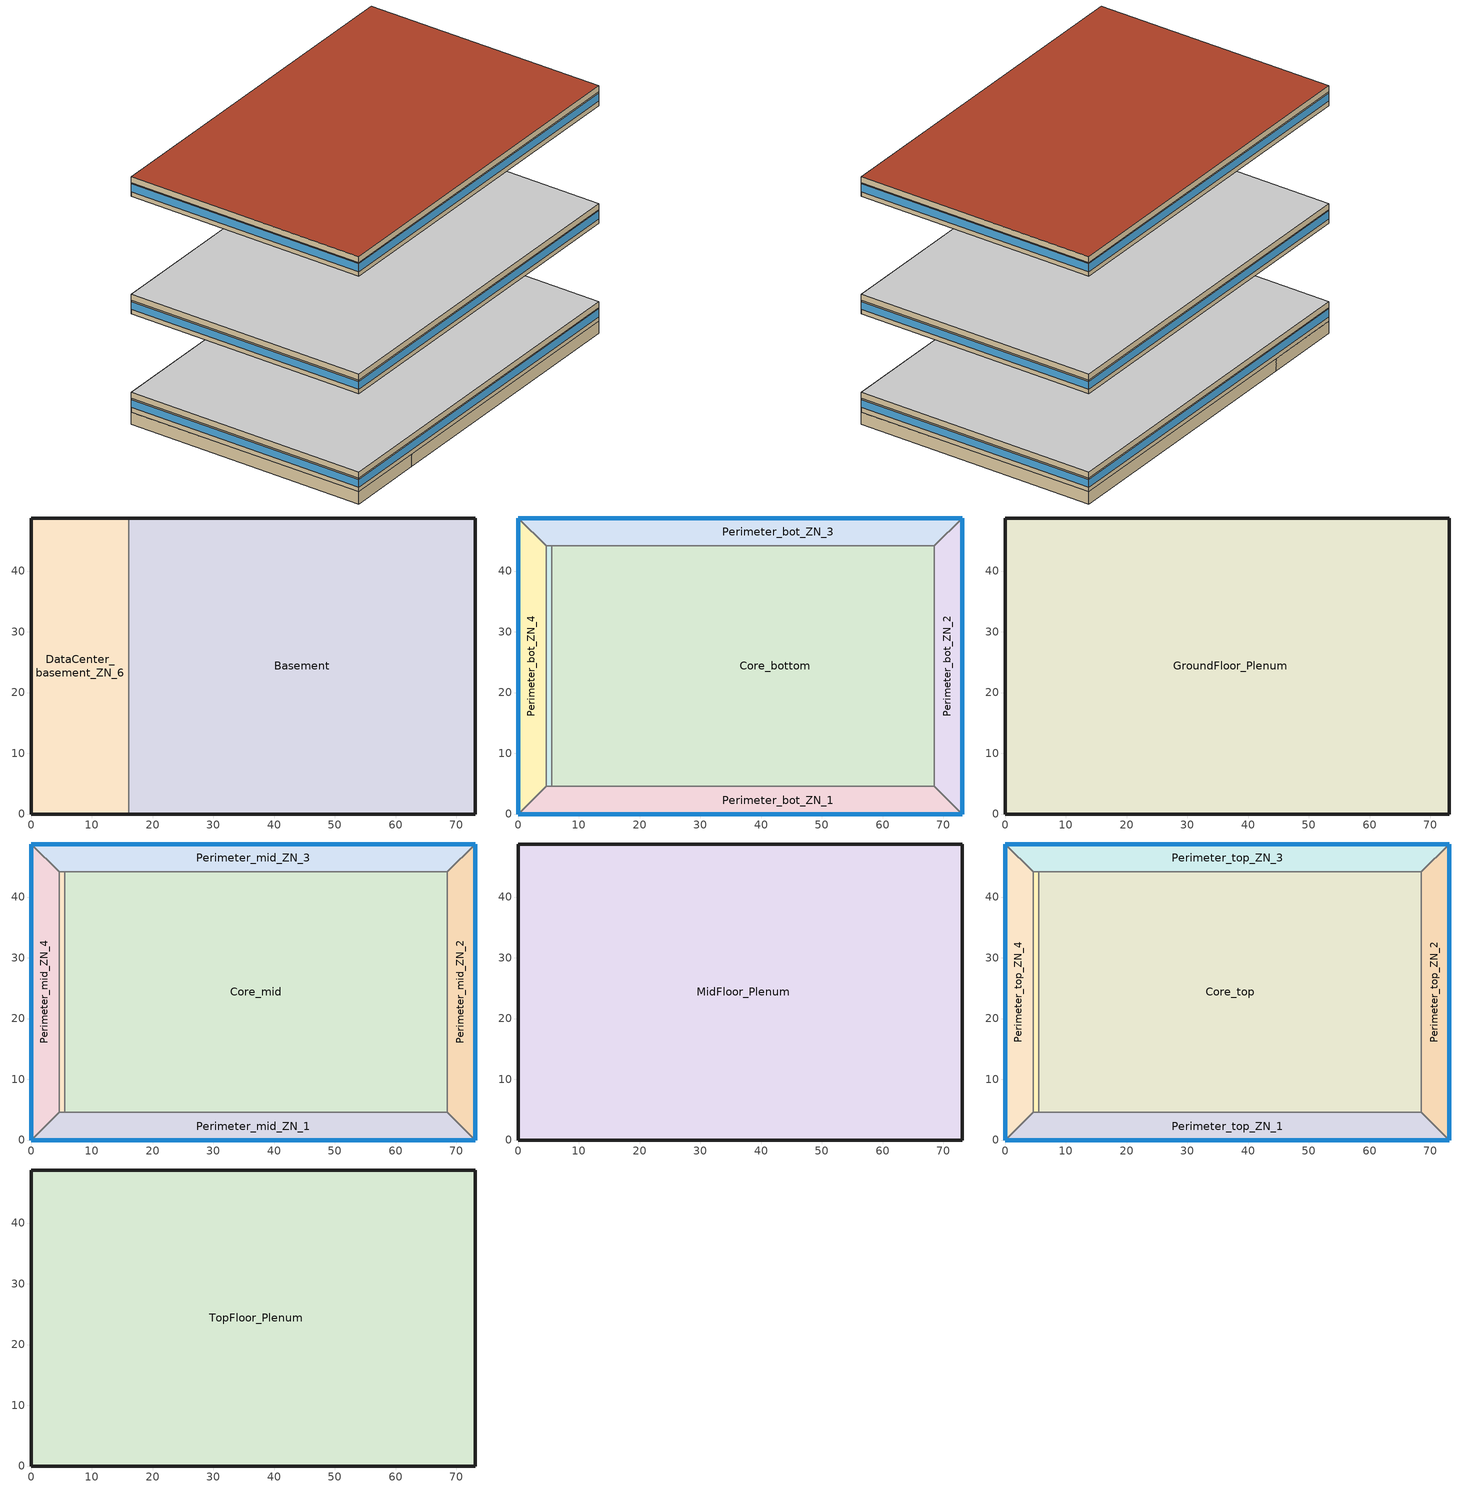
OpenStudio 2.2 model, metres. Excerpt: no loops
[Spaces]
Basement
 floor ground: 73.11,48.74 73.11,0 16.08,0 16.08,48.74 z-2.44
 wall ground: 16.08,0 73.11,0 73.11,48.74 16.08,48.74 z-2.44:0
 wall to DataCenter_basement_ZN_6: 16.08,48.74 16.08,0 z-2.44:0
DataCenter_basement_ZN_6
 floor ground: 16.08,48.74 16.08,0 0,0 0,48.74 z-2.44
 wall ground: 16.08,48.74 0,48.74 0,0 16.08,0 z-2.44:0
Core_bottom
 floor to DataCenter_basement_ZN_6: 16.08,44.16 16.08,4.57 5.49,4.57 5.49,44.16 z0
 floor to Basement: 68.53,44.16 68.53,4.57 16.08,4.57 16.08,44.16 z0
 wall to Perimeter_bot_ZN_1: 5.49,4.57 68.53,4.57 z0:2.74
 wall to DataCenter_bot_ZN_6: 5.49,44.16 5.49,4.57 z0:2.74
 wall to Perimeter_bot_ZN_2: 68.53,4.57 68.53,44.16 z0:2.74
 wall to Perimeter_bot_ZN_3: 68.53,44.16 5.49,44.16 z0:2.74
Perimeter_bot_ZN_3
 floor to Basement: 73.11,48.74 68.53,44.16 16.08,44.16 16.08,48.74 z0
 floor to DataCenter_basement_ZN_6: 16.08,48.74 16.08,44.16 4.57,44.16 0,48.74 z0
 wall outside: 73.11,48.74 0,48.74 z0:2.74
 wall to Perimeter_bot_ZN_4: 0,48.74 4.57,44.16 z0:2.74
 wall to Perimeter_bot_ZN_2: 68.53,44.16 73.11,48.74 z0:2.74
 wall to DataCenter_bot_ZN_6: 4.57,44.16 5.49,44.16 z0:2.74
 window: 73.11,48.74 0,48.74 z0.91:2.5
Perimeter_bot_ZN_1
 floor to DataCenter_basement_ZN_6: 16.08,4.57 16.08,0 0,0 4.57,4.57 z0
 floor to Basement: 68.53,4.57 73.11,0 16.08,0 16.08,4.57 z0
 wall outside: 0,0 73.11,0 z0:2.74
 wall to Perimeter_bot_ZN_4: 4.57,4.57 0,0 z0:2.74
 wall to DataCenter_bot_ZN_6: 5.49,4.57 4.57,4.57 z0:2.74
 wall to Perimeter_bot_ZN_2: 73.11,0 68.53,4.57 z0:2.74
 window: 0,0 73.11,0 z0.91:2.5
Perimeter_bot_ZN_2
 floor to Basement: 73.11,48.74 73.11,0 68.53,4.57 68.53,44.16 z0
 wall outside: 73.11,0 73.11,48.74 z0:2.74
 window: 73.11,0 73.11,48.74 z0.91:2.5
Perimeter_bot_ZN_4
 floor to DataCenter_basement_ZN_6: 0,48.74 4.57,44.16 4.57,4.57 0,0 z0
 wall outside: 0,48.74 0,0 z0:2.74
 wall to DataCenter_bot_ZN_6: 4.57,4.57 4.57,44.16 z0:2.74
 window: 0,48.74 0,0 z0.91:2.5
DataCenter_bot_ZN_6
 floor to DataCenter_basement_ZN_6: 5.49,44.16 5.49,4.57 4.57,4.57 4.57,44.16 z0
GroundFloor_Plenum
 floor to Perimeter_bot_ZN_4: 0,48.74 4.57,44.16 4.57,4.57 0,0 z2.74
 floor to Perimeter_bot_ZN_2: 73.11,48.74 73.11,0 68.53,4.57 68.53,44.16 z2.74
 floor to Perimeter_bot_ZN_1: 68.53,4.57 73.11,0 0,0 4.57,4.57 z2.74
 floor to Perimeter_bot_ZN_3: 73.11,48.74 68.53,44.16 4.57,44.16 0,48.74 z2.74
 floor to Core_bottom: 68.53,44.16 68.53,4.57 5.49,4.57 5.49,44.16 z2.74
 floor to DataCenter_bot_ZN_6: 5.49,44.16 5.49,4.57 4.57,4.57 4.57,44.16 z2.74
 wall outside: 73.11,0 73.11,48.74 0,48.74 0,0 73.11,0 z2.74:3.96
 ceiling adiabatic (Typical Interior Wall): 73.11,0 73.11,48.74 0,48.74 0,0 z3.96
Perimeter_mid_ZN_2
 floor adiabatic (Typical Interior Wall): 73.11,48.74 73.11,0 68.53,4.57 68.53,44.16 z19.82
 wall outside: 73.11,0 73.11,48.74 z19.82:22.56
 wall to Perimeter_mid_ZN_3: 73.11,48.74 68.53,44.16 z19.82:22.56
 wall to Perimeter_mid_ZN_1: 68.53,4.57 73.11,0 z19.82:22.56
 wall to Core_mid: 68.53,44.16 68.53,4.57 z19.82:22.56
 window: 73.11,0 73.11,48.74 z20.73:22.32
Perimeter_mid_ZN_1
 floor adiabatic (Typical Interior Wall): 68.53,4.57 73.11,0 0,0 4.57,4.57 z19.82
 wall outside: 0,0 73.11,0 z19.82:22.56
 wall to Perimeter_mid_ZN_4: 4.57,4.57 0,0 z19.82:22.56
 wall to DataCenter_mid_ZN_6: 5.49,4.57 4.57,4.57 z19.82:22.56
 wall to Core_mid: 68.53,4.57 5.49,4.57 z19.82:22.56
 window: 0,0 73.11,0 z20.73:22.32
DataCenter_mid_ZN_6
 floor adiabatic (Typical Interior Wall): 5.49,44.16 5.49,4.57 4.57,4.57 4.57,44.16 z19.82
 wall to Perimeter_mid_ZN_4: 4.57,44.16 4.57,4.57 z19.82:22.56
 wall to Core_mid: 5.49,4.57 5.49,44.16 z19.82:22.56
 wall to Perimeter_mid_ZN_3: 5.49,44.16 4.57,44.16 z19.82:22.56
Core_mid
 floor adiabatic (Typical Interior Wall): 68.53,44.16 68.53,4.57 5.49,4.57 5.49,44.16 z19.82
 wall to Perimeter_mid_ZN_3: 68.53,44.16 5.49,44.16 z19.82:22.56
Perimeter_mid_ZN_3
 floor adiabatic (Typical Interior Wall): 73.11,48.74 68.53,44.16 4.57,44.16 0,48.74 z19.82
 wall outside: 73.11,48.74 0,48.74 z19.82:22.56
 wall to Perimeter_mid_ZN_4: 0,48.74 4.57,44.16 z19.82:22.56
 window: 73.11,48.74 0,48.74 z20.73:22.32
Perimeter_mid_ZN_4
 floor adiabatic (Typical Interior Wall): 0,48.74 4.57,44.16 4.57,4.57 0,0 z19.82
 wall outside: 0,48.74 0,0 z19.82:22.56
 window: 0,48.74 0,0 z20.73:22.32
MidFloor_Plenum
 floor to Perimeter_mid_ZN_1: 68.53,4.57 73.11,0 0,0 4.57,4.57 z22.56
 floor to DataCenter_mid_ZN_6: 5.49,44.16 5.49,4.57 4.57,4.57 4.57,44.16 z22.56
 floor to Perimeter_mid_ZN_2: 73.11,48.74 73.11,0 68.53,4.57 68.53,44.16 z22.56
 floor to Perimeter_mid_ZN_4: 0,48.74 4.57,44.16 4.57,4.57 0,0 z22.56
 floor to Core_mid: 68.53,44.16 68.53,4.57 5.49,4.57 5.49,44.16 z22.56
 floor to Perimeter_mid_ZN_3: 73.11,48.74 68.53,44.16 4.57,44.16 0,48.74 z22.56
 wall outside: 73.11,48.74 0,48.74 0,0 73.11,0 73.11,48.74 z22.56:23.78
 ceiling adiabatic (Typical Interior Wall): 73.11,0 73.11,48.74 0,48.74 0,0 z23.78
DataCenter_top_ZN_6
 floor adiabatic (Typical Interior Wall): 5.49,44.16 5.49,4.57 4.57,4.57 4.57,44.16 z43.6
 wall to Perimeter_top_ZN_4: 4.57,44.16 4.57,4.57 z43.6:46.34
 wall to Core_top: 5.49,4.57 5.49,44.16 z43.6:46.34
 wall to Perimeter_top_ZN_3: 5.49,44.16 4.57,44.16 z43.6:46.34
 wall to Perimeter_top_ZN_1: 4.57,4.57 5.49,4.57 z43.6:46.34
Perimeter_top_ZN_3
 floor adiabatic (Typical Interior Wall): 73.11,48.74 68.53,44.16 4.57,44.16 0,48.74 z43.6
 wall outside: 73.11,48.74 0,48.74 z43.6:46.34
 wall to Core_top: 5.49,44.16 68.53,44.16 z43.6:46.34
 wall to Perimeter_top_ZN_2: 68.53,44.16 73.11,48.74 z43.6:46.34
 wall to Perimeter_top_ZN_4: 0,48.74 4.57,44.16 z43.6:46.34
 window: 73.11,48.74 0,48.74 z44.51:46.1
Core_top
 floor adiabatic (Typical Interior Wall): 68.53,44.16 68.53,4.57 5.49,4.57 5.49,44.16 z43.6
 wall to Perimeter_top_ZN_1: 5.49,4.57 68.53,4.57 z43.6:46.34
 wall to Perimeter_top_ZN_2: 68.53,4.57 68.53,44.16 z43.6:46.34
Perimeter_top_ZN_2
 floor adiabatic (Typical Interior Wall): 73.11,48.74 73.11,0 68.53,4.57 68.53,44.16 z43.6
 wall outside: 73.11,0 73.11,48.74 z43.6:46.34
 wall to Perimeter_top_ZN_1: 68.53,4.57 73.11,0 z43.6:46.34
 window: 73.11,0 73.11,48.74 z44.51:46.1
Perimeter_top_ZN_1
 floor adiabatic (Typical Interior Wall): 68.53,4.57 73.11,0 0,0 4.57,4.57 z43.6
 wall outside: 0,0 73.11,0 z43.6:46.34
 wall to Perimeter_top_ZN_4: 4.57,4.57 0,0 z43.6:46.34
 window: 0,0 73.11,0 z44.51:46.1
Perimeter_top_ZN_4
 floor adiabatic (Typical Interior Wall): 0,48.74 4.57,44.16 4.57,4.57 0,0 z43.6
 wall outside: 0,48.74 0,0 z43.6:46.34
 window: 0,48.74 0,0 z44.51:46.1
TopFloor_Plenum
 floor to Perimeter_top_ZN_3: 73.11,48.74 68.53,44.16 4.57,44.16 0,48.74 z46.34
 floor to Perimeter_top_ZN_2: 73.11,48.74 73.11,0 68.53,4.57 68.53,44.16 z46.34
 floor to Perimeter_top_ZN_1: 68.53,4.57 73.11,0 0,0 4.57,4.57 z46.34
 floor to Perimeter_top_ZN_4: 0,48.74 4.57,44.16 4.57,4.57 0,0 z46.34
 floor to DataCenter_top_ZN_6: 5.49,44.16 5.49,4.57 4.57,4.57 4.57,44.16 z46.34
 floor to Core_top: 68.53,44.16 68.53,4.57 5.49,4.57 5.49,44.16 z46.34
 wall outside: 0,0 73.11,0 73.11,48.74 0,48.74 0,0 z46.34:47.56
 roof outside: 73.11,0 73.11,48.74 0,48.74 0,0 z47.56
[Building]
-LargeOffice-NECB HDD Method-CAN_BC_Vancouver.718920_CWEC.epw created: 2017-11-09 21:45:52 +0000: North Axis {deg}=0; Default Construction Set=NECB 2011 - LrgOffice - WholeBuilding - NECB HDD Method at hdd = 2932.0; Standards Number of Stories=13; Standards Number of Above Ground Stories=1; Standards Building Type=LargeOffice
[Site]
Vancouver Int'l_BC_CAN: Latitude {deg}=49.18; Longitude {deg}=-123.17; Time Zone {hr}=-8; Elevation {m}=2
[Site:WaterMainsTemperature]
Calculation Method=Correlation; Annual Average Outdoor Air Temperature {C}=9.71667; Maximum Difference In Monthly Average Outdoor Air Temperatures {deltaC}=13.9
[Site:GroundTemperature:BuildingSurface]
19.527, 19.502, 19.536, 19.598, 20.002, 21.64, 22.225, 22.375, 21.449, 20.121, 19.802, 19.633
[SizingPeriod:DesignDay] Barometric Pressure {Pa}=101301; Sky Clearness=0; Rain Indicator=0; Snow Indicator=0; Day of Month=21; Daylight Saving Time Indicator=0; Humidity Indicating Type=Wetbulb; Dry-Bulb Temperature Range Modifier Type=DefaultMultipliers
Name | Maximum Dry-Bulb Temperature {C} | Daily Dry-Bulb Temperature Range {deltaC} | Humidity Indicating Conditions at Maximum Dry-Bulb | Wind Speed {m/s} | Wind Direction {deg} | Month | Day Type | Solar Model Indicator | ASHRAE Taub | ASHRAE Taud
Vancouver Int'l Ann Htg 99.6% Condns DB | -7 | 0 | -7 | 2.9 | 100 | 12 | WinterDesignDay | ASHRAEClearSky
Vancouver Int'l Ann Clg .4% Condns DB=>MWB | 25 | 7.6 | 18.2 | 3.6 | 300 | 8 | SummerDesignDay | ASHRAETau | 0.371 | 2.445
[Material:NoMass] Thermal Absorptance=0.9; Solar Absorptance=0.7
Name | Roughness | Thermal Resistance {m2-K/W} | Visible Absorptance
CP02 CARPET PAD | VeryRough | 0.21648 | 0.8
Typical Insulation R-13.06 1 | Smooth | 4.14482 | 0.7
Typical Carpet Pad 1 | Smooth | 0.21648 | 0.8
Typical Insulation R-10.11 1 | Smooth | 2.90366 | 0.7
Typical Insulation R-19.63 1 | Smooth | 4.40527 | 0.7
Typical Carpet Pad 2 | Smooth | 1.25503 | 0.8
Typical Carpet Pad 3 | Smooth | 1.69459 | 0.8
Typical Insulation R-0.58 1 | Smooth | 0.416649 | 0.7
Typical Insulation R-1.15 1 | Smooth | 0.416667 | 0.7
[Material]
Name | Roughness | Thickness {m} | Conductivity {W/m-K} | Density {kg/m3} | Specific Heat {J/kg-K} | Thermal Absorptance | Solar Absorptance | Visible Absorptance
100mm Normalweight concrete floor | MediumSmooth | 0.1016 | 2.31 | 2322 | 832
G01 13mm gypsum board | Smooth | 0.0127 | 0.16 | 800 | 1090 | 0.9 | 0.7 | 0.5
G05 25mm wood | MediumSmooth | 0.0254 | 0.15 | 608 | 1630 | 0.9 | 0.5 | 0.5
4 in. Normalweight Concrete Floor 1 | MediumRough | 0.1016 | 2.31 | 2322 | 832 | 0.9 | 0.7 | 0.7
1IN Stucco 1 | Smooth | 0.0253 | 0.6918 | 1858 | 837 | 0.9 | 0.7 | 0.92
8IN CONCRETE HW RefBldg 1 | Rough | 0.2032 | 1.311 | 2240 | 836.8 | 0.9 | 0.7 | 0.7
1/2IN Gypsum 1 | Smooth | 0.0127 | 0.16 | 784.9 | 830 | 0.9 | 0.4 | 0.4
Metal Roof Surface 1; F08 Metal surface 1 | Smooth | 0.0008 | 45.28 | 7824 | 500 | 0.9 | 0.7 | 0.7
6 in. Normalweight Concrete Floor 1; 6 in. Normalweight Concrete Floor 2 | MediumRough | 0.1524 | 2.31 | 2322 | 832 | 0.9 | 0.7 | 0.7
[Construction]
Typical Interior Floor: 100mm Normalweight concrete floor, CP02 CARPET PAD
Typical Interior Wall: G01 13mm gypsum board, G01 13mm gypsum board
Typical Interior Ceiling: CP02 CARPET PAD, 100mm Normalweight concrete floor
Typical Interior Window: Clear 3mm
Typical Interior Door; Typical Interior Partition: G05 25mm wood
Customized opaque construction Typical Insulated Exterior Mass Floor R-15.63 to conductance of 0.227: Typical Insulation R-13.06 1, 4 in. Normalweight Concrete Floor 1, Typical Carpet Pad 1
Customized opaque construction Typical Insulated Exterior Mass Wall R-12.5 to conductance of 0.315: 1IN Stucco 1, 8IN CONCRETE HW RefBldg 1, Typical Insulation R-10.11 1, 1/2IN Gypsum 1
Customized opaque construction Typical Insulated Metal Building Roof R-20.41 to conductance of 0.227: Metal Roof Surface 1, Typical Insulation R-19.63 1
Customized opaque construction Typical Insulated Carpeted 6in Slab Floor to conductance of 0.757: 6 in. Normalweight Concrete Floor 1, Typical Carpet Pad 2
Customized opaque construction Typical Insulated Carpeted 6in Slab Floor to conductance of 0.568: 6 in. Normalweight Concrete Floor 2, Typical Carpet Pad 3
Customized Fenestration: cond=0.240 tvis=0.220 tsol=0.232: Customized Fenestration:: cond=0.240 tvis=0.220 tsol=0.232
Customized opaque construction Typical Insulated Metal Door R-1.43 to conductance of 2.4: F08 Metal surface 1, Typical Insulation R-0.58 1
Customized Fenestration: cond=0.240 tvis=0.441 tsol=0.279: Customized Fenestration:: cond=0.240 tvis=0.441 tsol=0.279
Customized opaque construction Typical Overhead Door R-2.0 to conductance of 2.4: Typical Insulation R-1.15 1
Customized Fenestration: cond=0.240 tvis=0.294 tsol=0.332: Customized Fenestration:: cond=0.240 tvis=0.294 tsol=0.332
Customized Fenestration: cond=0.240 tvis=0.898 tsol=0.837: Customized Fenestration:: cond=0.240 tvis=0.898 tsol=0.837
[DefaultConstructionSet]
NECB 2011 - LrgOffice - WholeBuilding - NECB HDD Method at hdd = 2932.0: Default Exterior Surface Constructions=NECB 2011 - LrgOffice - WholeBuilding - NECB HDD Method at hdd = 2932.0; Default Interior Surface Constructions=Default Surface Constructions 2; Default Ground Contact Surface Constructions=NECB 2011 - LrgOffice - WholeBuilding - NECB HDD Method at hdd = 2932.0 1; Default Exterior SubSurface Constructions=NECB 2011 - LrgOffice - WholeBuilding - NECB HDD Method at hdd = 2932.0; Default Interior SubSurface Constructions=Default Sub Surface Constructions 2; Interior Partition Construction=Typical Interior Partition
[DefaultSurfaceConstructions]
Name | Floor Construction | Wall Construction | Roof Ceiling Construction
Default Surface Constructions 2 | Typical Interior Floor | Typical Interior Wall | Typical Interior Ceiling
NECB 2011 - LrgOffice - WholeBuilding - NECB HDD Method at hdd = 2932.0 | Customized opaque construction Typical Insulated Exterior Mass Floor R-15.63 to conductance of 0.227 | Customized opaque construction Typical Insulated Exterior Mass Wall R-12.5 to conductance of 0.315 | Customized opaque construction Typical Insulated Metal Building Roof R-20.41 to conductance of 0.227
NECB 2011 - LrgOffice - WholeBuilding - NECB HDD Method at hdd = 2932.0 1 | Customized opaque construction Typical Insulated Carpeted 6in Slab Floor to conductance of 0.757 | Customized opaque construction Typical Insulated Carpeted 6in Slab Floor to conductance of 0.568 | Customized opaque construction Typical Insulated Carpeted 6in Slab Floor to conductance of 0.568
[DefaultSubSurfaceConstructions]
Name | Fixed Window Construction | Operable Window Construction | Door Construction | Glass Door Construction | Overhead Door Construction | Skylight Construction | Tubular Daylight Dome Construction | Tubular Daylight Diffuser Construction
Default Sub Surface Constructions 2 | Typical Interior Window | Typical Interior Window | Typical Interior Door
NECB 2011 - LrgOffice - WholeBuilding - NECB HDD Method at hdd = 2932.0 | Customized Fenestration: cond=0.240 tvis=0.220 tsol=0.232 | Customized Fenestration: cond=0.240 tvis=0.220 tsol=0.232 | Customized opaque construction Typical Insulated Metal Door R-1.43 to conductance of 2.4 | Customized Fenestration: cond=0.240 tvis=0.441 tsol=0.279 | Customized opaque construction Typical Overhead Door R-2.0 to conductance of 2.4 | Customized Fenestration: cond=0.240 tvis=0.294 tsol=0.332 | Customized Fenestration: cond=0.240 tvis=0.898 tsol=0.837 | Customized Fenestration: cond=0.240 tvis=0.898 tsol=0.837
[WindowMaterial:Glazing]
Clear 3mm: Optical Data Type=SpectralAverage; Thickness {m}=0.003; Solar Transmittance at Normal Incidence=0.837; Front Side Solar Reflectance at Normal Incidence=0.075; Back Side Solar Reflectance at Normal Incidence=0.075; Visible Transmittance at Normal Incidence=0.898; Front Side Visible Reflectance at Normal Incidence=0.081; Back Side Visible Reflectance at Normal Incidence=0.081; Infrared Transmittance at Normal Incidence=0; Front Side Infrared Hemispherical Emissivity=0.84; Back Side Infrared Hemispherical Emissivity=0.84; Conductivity {W/m-K}=0.9; Dirt Correction Factor for Solar and Visible Transmittance=1; Solar Diffusing=No
[WindowMaterial:SimpleGlazingSystem] U-Factor {W/m2-K}=2.4; Solar Heat Gain Coefficient=0.6; Visible Transmittance=0.21
Customized Fenestration:: cond=0.240 tvis=0.220 tsol=0.232; Customized Fenestration:: cond=0.240 tvis=0.441 tsol=0.279; Customized Fenestration:: cond=0.240 tvis=0.294 tsol=0.332; Customized Fenestration:: cond=0.240 tvis=0.898 tsol=0.837
[Space]
Name | Space Type | Building Story | Thermal Zone | Part of Total Floor Area
Core_mid | Space Function Office - open plan | Building Story 2 | Sp-Core_mid Sys-3 Flr-3 Sch-A HPlcmt-core ZN | Yes
DataCenter_top_ZN_6 | Space Function Office - open plan | Building Story 3 | Sp-DataCenter_top_ZN_6 Sys-3 Flr-4 Sch-A HPlcmt-core ZN
Perimeter_mid_ZN_2 | Space Function Office - open plan | Building Story 2 | Sp-Perimeter_mid_ZN_2 Sys-3 Flr-3 Sch-A HPlcmt-east ZN | Yes
Perimeter_mid_ZN_1 | Space Function Office - open plan | Building Story 2 | Sp-Perimeter_mid_ZN_1 Sys-3 Flr-3 Sch-A HPlcmt-south ZN | Yes
MidFloor_Plenum | Space Function - undefined - | Building Story 2 | Sp-MidFloor_Plenum Sys-0 Flr-3 Sch-- undefined - HPlcmt-north ZN | No
DataCenter_mid_ZN_6 | Space Function Office - open plan | Building Story 2 | Sp-DataCenter_mid_ZN_6 Sys-3 Flr-3 Sch-A HPlcmt-core ZN
Core_bottom | Space Function Office - open plan | Building Story 1 | Sp-Core_bottom Sys-3 Flr-2 Sch-A HPlcmt-core ZN | Yes
Perimeter_top_ZN_3 | Space Function Office - open plan | Building Story 3 | Sp-Perimeter_top_ZN_3 Sys-3 Flr-4 Sch-A HPlcmt-north ZN | Yes
Core_top | Space Function Office - open plan | Building Story 3 | Sp-Core_top Sys-3 Flr-4 Sch-A HPlcmt-core ZN | Yes
Perimeter_bot_ZN_3 | Space Function Office - open plan | Building Story 1 | Sp-Perimeter_bot_ZN_3 Sys-3 Flr-2 Sch-A HPlcmt-north ZN | Yes
Basement | Space Function Electrical/Mechanical-sch-A | Basement Story 0 | Sp-Basement Sys-3 Flr-1 Sch-A HPlcmt-north ZN | Yes
Perimeter_bot_ZN_1 | Space Function Office - open plan | Building Story 1 | Sp-Perimeter_bot_ZN_1 Sys-3 Flr-2 Sch-A HPlcmt-south ZN | Yes
Perimeter_mid_ZN_3 | Space Function Office - open plan | Building Story 2 | Sp-Perimeter_mid_ZN_3 Sys-3 Flr-3 Sch-A HPlcmt-north ZN | Yes
Perimeter_top_ZN_2 | Space Function Office - open plan | Building Story 3 | Sp-Perimeter_top_ZN_2 Sys-3 Flr-4 Sch-A HPlcmt-east ZN | Yes
Perimeter_top_ZN_1 | Space Function Office - open plan | Building Story 3 | Sp-Perimeter_top_ZN_1 Sys-3 Flr-4 Sch-A HPlcmt-south ZN | Yes
Perimeter_mid_ZN_4 | Space Function Office - open plan | Building Story 2 | Sp-Perimeter_mid_ZN_4 Sys-3 Flr-3 Sch-A HPlcmt-west ZN | Yes
TopFloor_Plenum | Space Function - undefined - | Building Story 3 | Sp-TopFloor_Plenum Sys-0 Flr-4 Sch-- undefined - HPlcmt-north ZN | No
GroundFloor_Plenum | Space Function - undefined - | Building Story 1 | Sp-GroundFloor_Plenum Sys-0 Flr-2 Sch-- undefined - HPlcmt-north ZN | No
Perimeter_top_ZN_4 | Space Function Office - open plan | Building Story 3 | Sp-Perimeter_top_ZN_4 Sys-3 Flr-4 Sch-A HPlcmt-west ZN | Yes
DataCenter_basement_ZN_6 | Space Function Office - open plan | Basement Story 0 | Sp-DataCenter_basement_ZN_6 Sys-3 Flr-1 Sch-A HPlcmt-west ZN
Perimeter_bot_ZN_2 | Space Function Office - open plan | Building Story 1 | Sp-Perimeter_bot_ZN_2 Sys-3 Flr-2 Sch-A HPlcmt-east ZN | Yes
Perimeter_bot_ZN_4 | Space Function Office - open plan | Building Story 1 | Sp-Perimeter_bot_ZN_4 Sys-3 Flr-2 Sch-A HPlcmt-west ZN | Yes
DataCenter_bot_ZN_6 | Space Function Office - open plan | Building Story 1 | Sp-DataCenter_bot_ZN_6 Sys-3 Flr-2 Sch-A HPlcmt-core ZN
[BuildingStory]
Name | Nominal Z Coordinate {m}
Basement Story 0 | -2.439
Building Story 1 | 0
Building Story 2 | 19.816
Building Story 3 | 43.5952
[SpaceType] Standards Building Type=Space Function
Name | Default Schedule Set | Design Specification Outdoor Air Object | Standards Space Type
Space Function Electrical/Mechanical-sch-A | Space Function Electrical/Mechanical-sch-A Schedule Set | Space Function Electrical/Mechanical-sch-A Ventilation | Electrical/Mechanical-sch-A
Space Function Office - open plan | Space Function Office - open plan Schedule Set | Space Function Office - open plan Ventilation | Office - open plan
Space Function - undefined - | Space Function - undefined - Schedule Set | Space Function - undefined - Ventilation | - undefined -
[DesignSpecification:OutdoorAir] Outdoor Air Flow per Person {m3/s-person}=0; Outdoor Air Flow Air Changes per Hour {1/hr}=0
Name | Outdoor Air Flow per Floor Area {m3/s-m2} | Outdoor Air Method | Outdoor Air Flow Rate {m3/s}
Space Function - undefined - Ventilation | 0
Space Function Electrical/Mechanical-sch-A Ventilation | 0.0003048 | Sum | 0
Space Function Office - open plan Ventilation | 0.0004318 | Sum | 0
[DefaultScheduleSet] Infiltration Schedule=Always On
Name | Number of People Schedule | People Activity Level Schedule | Lighting Schedule | Electric Equipment Schedule
Space Function - undefined - Schedule Set
Space Function Electrical/Mechanical-sch-A Schedule Set; Space Function Office - open plan Schedule Set | NECB-A-Occupancy | NECB-Activity | NECB-A-Lighting | NECB-A-Electric-Equipment
[ThermostatSetpoint:DualSetpoint]
Name | Heating Setpoint Temperature Schedule | Cooling Setpoint Temperature Schedule
Space Function - undefined - Thermostat 4; Space Function - undefined - Thermostat 5; Space Function - undefined - Thermostat 6
Space Function Electrical/Mechanical-sch-A Thermostat 2; Space Function Office - open plan Thermostat 20; Space Function Office - open plan Thermostat 21; Space Function Office - open plan Thermostat 22; Space Function Office - open plan Thermostat 23; Space Function Office - open plan Thermostat 24; Space Function Office - open plan Thermostat 25; Space Function Office - open plan Thermostat 26; Space Function Office - open plan Thermostat 27; Space Function Office - open plan Thermostat 28; Space Function Office - open plan Thermostat 29; Space Function Office - open plan Thermostat 30; Space Function Office - open plan Thermostat 31; Space Function Office - open plan Thermostat 32; Space Function Office - open plan Thermostat 33; Space Function Office - open plan Thermostat 34; Space Function Office - open plan Thermostat 35; Space Function Office - open plan Thermostat 36; Space Function Office - open plan Thermostat 37; Space Function Office - open plan Thermostat 38 | NECB-A-Thermostat Setpoint-Heating | NECB-A-Thermostat Setpoint-Cooling
[People:Definition] Number of People Calculation Method=People/Area; Fraction Radiant=0.3
Name | People per Space Floor Area {person/m2}
Space Function Electrical/Mechanical-sch-A People Definition | 0.0049514
Space Function Office - open plan People Definition | 0.0500522
[People] Work Efficiency Schedule=Work Efficiency Schedule; Clothing Insulation Schedule=Clothing Schedule; Air Velocity Schedule=Air Velocity Schedule
Name | People Definition | Space or SpaceType
Space Function Electrical/Mechanical-sch-A People | Space Function Electrical/Mechanical-sch-A People Definition | Space Function Electrical/Mechanical-sch-A
Space Function Office - open plan People | Space Function Office - open plan People Definition | Space Function Office - open plan
[Lights:Definition] Design Level Calculation Method=Watts/Area; Fraction Radiant=0.5; Fraction Visible=0.2
Name | Watts per Space Floor Area {W/m2}
Space Function Electrical/Mechanical-sch-A Lights Definition | 13.2999
Space Function Office - open plan Lights Definition | 10.9999
[Lights]
Name | Lights Definition | Space or SpaceType
Space Function Electrical/Mechanical-sch-A Lights | Space Function Electrical/Mechanical-sch-A Lights Definition | Space Function Electrical/Mechanical-sch-A
Space Function Office - open plan Lights | Space Function Office - open plan Lights Definition | Space Function Office - open plan
[ElectricEquipment:Definition] Design Level Calculation Method=Watts/Area; Fraction Radiant=0.5
Name | Watts per Space Floor Area {W/m2}
Space Function Electrical/Mechanical-sch-A Elec Equip Definition | 0.999992
Space Function Office - open plan Elec Equip Definition | 7.49994
[ElectricEquipment]
Name | Electric Equipment Definition | Space or SpaceType
Space Function Electrical/Mechanical-sch-A Elec Equip | Space Function Electrical/Mechanical-sch-A Elec Equip Definition | Space Function Electrical/Mechanical-sch-A
Space Function Office - open plan Elec Equip | Space Function Office - open plan Elec Equip Definition | Space Function Office - open plan
[SpaceInfiltration:DesignFlowRate] Schedule=Always On Discrete; Design Flow Rate Calculation Method=Flow/ExteriorArea; Flow per Exterior Surface Area {m3/s-m2}=0.00025; Constant Term Coefficient=0; Temperature Term Coefficient=0; Velocity Term Coefficient=0.224; Velocity Squared Term Coefficient=0
Name | Space or SpaceType
GroundFloor_Plenum Infiltration | GroundFloor_Plenum
MidFloor_Plenum Infiltration | MidFloor_Plenum
Perimeter_bot_ZN_1 Infiltration | Perimeter_bot_ZN_1
Perimeter_bot_ZN_2 Infiltration | Perimeter_bot_ZN_2
Perimeter_bot_ZN_3 Infiltration | Perimeter_bot_ZN_3
Perimeter_bot_ZN_4 Infiltration | Perimeter_bot_ZN_4
Perimeter_mid_ZN_1 Infiltration | Perimeter_mid_ZN_1
Perimeter_mid_ZN_2 Infiltration | Perimeter_mid_ZN_2
Perimeter_mid_ZN_3 Infiltration | Perimeter_mid_ZN_3
Perimeter_mid_ZN_4 Infiltration | Perimeter_mid_ZN_4
Perimeter_top_ZN_1 Infiltration | Perimeter_top_ZN_1
Perimeter_top_ZN_2 Infiltration | Perimeter_top_ZN_2
Perimeter_top_ZN_3 Infiltration | Perimeter_top_ZN_3
Perimeter_top_ZN_4 Infiltration | Perimeter_top_ZN_4
TopFloor_Plenum Infiltration | TopFloor_Plenum
[ThermalZone] Use Ideal Air Loads=No
Name | Thermostat | Multiplier
Sp-GroundFloor_Plenum Sys-0 Flr-2 Sch-- undefined - HPlcmt-north ZN | Space Function - undefined - Thermostat 4
Sp-MidFloor_Plenum Sys-0 Flr-3 Sch-- undefined - HPlcmt-north ZN | Space Function - undefined - Thermostat 5 | 10
Sp-TopFloor_Plenum Sys-0 Flr-4 Sch-- undefined - HPlcmt-north ZN | Space Function - undefined - Thermostat 6
Sp-Basement Sys-3 Flr-1 Sch-A HPlcmt-north ZN | Space Function Electrical/Mechanical-sch-A Thermostat 2
Sp-DataCenter_basement_ZN_6 Sys-3 Flr-1 Sch-A HPlcmt-west ZN | Space Function Office - open plan Thermostat 20
Sp-Perimeter_bot_ZN_3 Sys-3 Flr-2 Sch-A HPlcmt-north ZN | Space Function Office - open plan Thermostat 21
Sp-Perimeter_bot_ZN_2 Sys-3 Flr-2 Sch-A HPlcmt-east ZN | Space Function Office - open plan Thermostat 22
Sp-Perimeter_bot_ZN_4 Sys-3 Flr-2 Sch-A HPlcmt-west ZN | Space Function Office - open plan Thermostat 23
Sp-Perimeter_bot_ZN_1 Sys-3 Flr-2 Sch-A HPlcmt-south ZN | Space Function Office - open plan Thermostat 24
Sp-Core_bottom Sys-3 Flr-2 Sch-A HPlcmt-core ZN | Space Function Office - open plan Thermostat 25
Sp-DataCenter_bot_ZN_6 Sys-3 Flr-2 Sch-A HPlcmt-core ZN | Space Function Office - open plan Thermostat 26
Sp-Perimeter_mid_ZN_3 Sys-3 Flr-3 Sch-A HPlcmt-north ZN | Space Function Office - open plan Thermostat 27 | 10
Sp-Perimeter_mid_ZN_2 Sys-3 Flr-3 Sch-A HPlcmt-east ZN | Space Function Office - open plan Thermostat 28 | 10
Sp-Perimeter_mid_ZN_4 Sys-3 Flr-3 Sch-A HPlcmt-west ZN | Space Function Office - open plan Thermostat 29 | 10
Sp-Perimeter_mid_ZN_1 Sys-3 Flr-3 Sch-A HPlcmt-south ZN | Space Function Office - open plan Thermostat 30 | 10
Sp-Core_mid Sys-3 Flr-3 Sch-A HPlcmt-core ZN | Space Function Office - open plan Thermostat 31 | 10
Sp-DataCenter_mid_ZN_6 Sys-3 Flr-3 Sch-A HPlcmt-core ZN | Space Function Office - open plan Thermostat 32 | 10
Sp-Perimeter_top_ZN_3 Sys-3 Flr-4 Sch-A HPlcmt-north ZN | Space Function Office - open plan Thermostat 33
Sp-Perimeter_top_ZN_2 Sys-3 Flr-4 Sch-A HPlcmt-east ZN | Space Function Office - open plan Thermostat 34
Sp-Perimeter_top_ZN_4 Sys-3 Flr-4 Sch-A HPlcmt-west ZN | Space Function Office - open plan Thermostat 35
Sp-Perimeter_top_ZN_1 Sys-3 Flr-4 Sch-A HPlcmt-south ZN | Space Function Office - open plan Thermostat 36
Sp-Core_top Sys-3 Flr-4 Sch-A HPlcmt-core ZN | Space Function Office - open plan Thermostat 37
Sp-DataCenter_top_ZN_6 Sys-3 Flr-4 Sch-A HPlcmt-core ZN | Space Function Office - open plan Thermostat 38
[Sizing:Zone] Zone Cooling Design Supply Air Temperature Input Method=SupplyAirTemperature; Zone Cooling Design Supply Air Temperature {C}=14; Zone Cooling Design Supply Air Temperature Difference {deltaC}=11.11; Zone Heating Design Supply Air Temperature Input Method=SupplyAirTemperature; Zone Heating Design Supply Air Temperature {C}=40; Zone Heating Design Supply Air Temperature Difference {deltaC}=11.11; Zone Cooling Design Supply Air Humidity Ratio {kg-H2O/kg-air}=0.0085; Zone Heating Design Supply Air Humidity Ratio {kg-H2O/kg-air}=0.008; Cooling Design Air Flow Method=DesignDay; Heating Design Air Flow Method=DesignDay; Account for Dedicated Outdoor Air System=No; Dedicated Outdoor Air System Control Strategy=NeutralSupplyAir; Dedicated Outdoor Air Low Setpoint Temperature for Design {C}=autosize; Dedicated Outdoor Air High Setpoint Temperature for Design {C}=autosize
Sp-GroundFloor_Plenum Sys-0 Flr-2 Sch-- undefined - HPlcmt-north ZN; Sp-MidFloor_Plenum Sys-0 Flr-3 Sch-- undefined - HPlcmt-north ZN; Sp-TopFloor_Plenum Sys-0 Flr-4 Sch-- undefined - HPlcmt-north ZN
[HeatExchanger:AirToAir:SensibleAndLatent]
Sp-Core_mid Sys-3 Flr-3 Sch-A HPlcmt-core ZN NECB System 3 PSZ ERV: Availability Schedule=Always On Discrete; Nominal Supply Air Flow Rate {m3/s}=autosize; Sensible Effectiveness at 100% Heating Air Flow=0.5; Latent Effectiveness at 100% Heating Air Flow=0.5; Sensible Effectiveness at 75% Heating Air Flow=0.5; Latent Effectiveness at 75% Heating Air Flow=0.5; Sensible Effectiveness at 100% Cooling Air Flow=0.5; Latent Effectiveness at 100% Cooling Air Flow=0.5; Sensible Effectiveness at 75% Cooling Air Flow=0.5; Latent Effectiveness at 75% Cooling Air Flow=0.5; Nominal Electric Power {W}=50; Supply Air Outlet Temperature Control=Yes; Heat Exchanger Type=Rotary; Frost Control Type=ExhaustOnly; Threshold Temperature {C}=-23.3; Initial Defrost Time Fraction=0.167; Rate of Defrost Time Fraction Increase {1/K}=1.44; Economizer Lockout=Yes
[SetpointManager:OutdoorAirPretreat]
Setpoint Manager Outdoor Air Pretreat 1: Minimum Setpoint Temperature {C}=-99; Maximum Setpoint Temperature {C}=99; Minimum Setpoint Humidity Ratio {kgWater/kgDryAir}=1e-05; Maximum Setpoint Humidity Ratio {kgWater/kgDryAir}=1
[Schedule:Ruleset]
Always On: Default Day Schedule=Always On Default
Clothing Schedule: Default Day Schedule=Clothing Schedule Default Winter Clothes
Air Velocity Schedule: Default Day Schedule=Air Velocity Schedule Default
Work Efficiency Schedule: Default Day Schedule=Work Efficiency Schedule Default
NECB-A-Occupancy: Default Day Schedule=NECB-A-Occupancy Default
NECB-Activity: Default Day Schedule=NECB-Activity Default; Summer Design Day Schedule=NECB-Activity Summer Design Day; Winter Design Day Schedule=NECB-Activity Winter Design Day
NECB-A-Lighting: Default Day Schedule=NECB-A-Lighting Default
NECB-A-Electric-Equipment: Default Day Schedule=NECB-A-Electric-Equipment Default
NECB-A-Thermostat Setpoint-Heating: Default Day Schedule=NECB-A-Thermostat Setpoint-Heating Default
NECB-A-Thermostat Setpoint-Cooling: Default Day Schedule=NECB-A-Thermostat Setpoint-Cooling Default
[Schedule:Day]
Always On Default; Clothing Schedule Default Winter Clothes: 24, 0, 1
Clothing Schedule Summer Clothes: 24, 0, 0.5
Air Velocity Schedule Default; NECB-A-Electric-Equipment Sat Day; NECB-A-Electric-Equipment Sun|Hol Day: 24, 0, 0.2
Work Efficiency Schedule Default; NECB-A-Occupancy Sat Day; NECB-A-Occupancy Sun|Hol Day: 24, 0, 0
NECB-A-Occupancy Default; NECB-A-Occupancy Default|Wkdy Day: 7, 0, 0, 8, 0, 0.1, 9, 0, 0.7, 12, 0, 0.9, 14, 0, 0.5, 17, 0, 0.9, 18, 0, 0.7, 19, 0, 0.3, 23, 0, 0.1, 24, 0, 0
NECB-Activity Default; NECB-Activity Winter Design Day; NECB-Activity Summer Design Day: 24, 0, 130
NECB-A-Lighting Default; NECB-A-Lighting Default|Wkdy Day: 7, 0, 0.05, 8, 0, 0.3, 9, 0, 0.8, 17, 0, 0.9, 18, 0, 0.8, 19, 0, 0.5, 21, 0, 0.3, 23, 0, 0.1, 24, 0, 0.05
NECB-A-Lighting Sat Day; NECB-A-Lighting Sun|Hol Day: 24, 0, 0.05
NECB-A-Electric-Equipment Default; NECB-A-Electric-Equipment Default|Wkdy Day: 7, 0, 0.2, 8, 0, 0.3, 9, 0, 0.8, 18, 0, 0.9, 19, 0, 0.5, 21, 0, 0.3, 24, 0, 0.2
NECB-A-Thermostat Setpoint-Heating Default; NECB-A-Thermostat Setpoint-Heating Default|Wkdy Day: 6, 0, 18, 7, 0, 20, 21, 0, 22, 24, 0, 18
NECB-A-Thermostat Setpoint-Heating Sat Day; NECB-A-Thermostat Setpoint-Heating Sun|Hol Day: 24, 0, 18
NECB-A-Thermostat Setpoint-Cooling Default; NECB-A-Thermostat Setpoint-Cooling Default|Wkdy Day: 6, 0, 35, 21, 0, 24, 24, 0, 35
NECB-A-Thermostat Setpoint-Cooling Sat Day; NECB-A-Thermostat Setpoint-Cooling Sun|Hol Day: 24, 0, 35
[Schedule:Rule] Date Specification Type=DateRange; Start Day=1
Name | Schedule Ruleset | Rule Order | Day Schedule | Start Month | End Month | End Day | Apply Monday | Apply Tuesday | Apply Wednesday | Apply Thursday | Apply Friday | Apply Saturday | Apply Sunday
Schedule Rule 1 | Clothing Schedule | 0 | Clothing Schedule Summer Clothes | 5 | 9 | 30
Schedule Rule 2 | NECB-A-Occupancy | 2 | NECB-A-Occupancy Default|Wkdy Day | 1 | 12 | 31 | Yes | Yes | Yes | Yes | Yes
Schedule Rule 3 | NECB-A-Occupancy | 1 | NECB-A-Occupancy Sat Day | 1 | 12 | 31 |  |  |  |  |  | Yes
Schedule Rule 4 | NECB-A-Occupancy | 0 | NECB-A-Occupancy Sun|Hol Day | 1 | 12 | 31 |  |  |  |  |  |  | Yes
Schedule Rule 5 | NECB-A-Lighting | 2 | NECB-A-Lighting Default|Wkdy Day | 1 | 12 | 31 | Yes | Yes | Yes | Yes | Yes
Schedule Rule 6 | NECB-A-Lighting | 1 | NECB-A-Lighting Sat Day | 1 | 12 | 31 |  |  |  |  |  | Yes
Schedule Rule 7 | NECB-A-Lighting | 0 | NECB-A-Lighting Sun|Hol Day | 1 | 12 | 31 |  |  |  |  |  |  | Yes
Schedule Rule 8 | NECB-A-Electric-Equipment | 2 | NECB-A-Electric-Equipment Default|Wkdy Day | 1 | 12 | 31 | Yes | Yes | Yes | Yes | Yes
Schedule Rule 9 | NECB-A-Electric-Equipment | 1 | NECB-A-Electric-Equipment Sat Day | 1 | 12 | 31 |  |  |  |  |  | Yes
Schedule Rule 10 | NECB-A-Electric-Equipment | 0 | NECB-A-Electric-Equipment Sun|Hol Day | 1 | 12 | 31 |  |  |  |  |  |  | Yes
Schedule Rule 11 | NECB-A-Thermostat Setpoint-Heating | 2 | NECB-A-Thermostat Setpoint-Heating Default|Wkdy Day | 1 | 12 | 31 | Yes | Yes | Yes | Yes | Yes
Schedule Rule 12 | NECB-A-Thermostat Setpoint-Heating | 1 | NECB-A-Thermostat Setpoint-Heating Sat Day | 1 | 12 | 31 |  |  |  |  |  | Yes
Schedule Rule 13 | NECB-A-Thermostat Setpoint-Heating | 0 | NECB-A-Thermostat Setpoint-Heating Sun|Hol Day | 1 | 12 | 31 |  |  |  |  |  |  | Yes
Schedule Rule 14 | NECB-A-Thermostat Setpoint-Cooling | 2 | NECB-A-Thermostat Setpoint-Cooling Default|Wkdy Day | 1 | 12 | 31 | Yes | Yes | Yes | Yes | Yes
Schedule Rule 15 | NECB-A-Thermostat Setpoint-Cooling | 1 | NECB-A-Thermostat Setpoint-Cooling Sat Day | 1 | 12 | 31 |  |  |  |  |  | Yes
Schedule Rule 16 | NECB-A-Thermostat Setpoint-Cooling | 0 | NECB-A-Thermostat Setpoint-Cooling Sun|Hol Day | 1 | 12 | 31 |  |  |  |  |  |  | Yes
[Schedule:Constant]
Always On Discrete: Value=1
